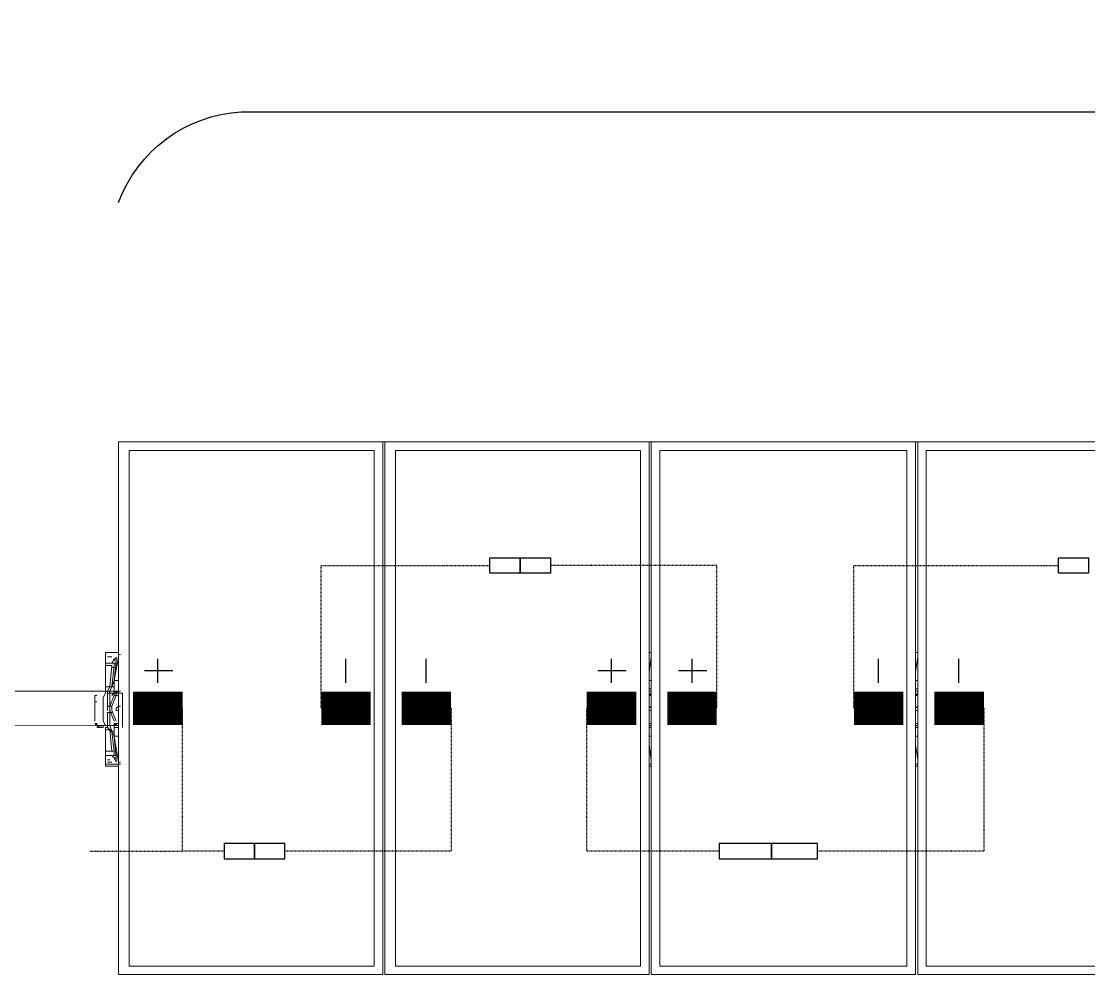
# Model space of a CAD drawing. Header units: feet. Extents: x -354 to 55127, y -297 to 4121.
# Drawn here: x 4397 to 4557.9, y 3657.8 to 3801.5 of the extents above; entities that cross this region are included whole.
import ezdxf

# ---------------------------------------------------------------- set-up
doc = ezdxf.new("R2010")
doc.units = ezdxf.units.FT
doc.header["$MEASUREMENT"] = 0
doc.linetypes.add('HIDDEN', pattern=[0.375, 0.25, -0.125])
for name, color, linetype in [('E-HARN-COMP', 8, 'Continuous'), ('E-TRNK-CABL-NEG', 6, 'HIDDEN'), ('E-TRUNK-CABLE-POS', 6, 'HIDDEN'), ('G-ANNO-TEXT', 1, 'Continuous'), ('Polarity-Text', 7, 'Continuous')]:
    doc.layers.add(name, color=color, linetype=linetype)

# ---------------------------------------------------------------- blocks, each defined once
blk = doc.blocks.new('A$C47dfd34d')
at = {"lineweight": 5}
for points in [[(0.92496, 0), (0.92496, 0.41332), (2.16158, 0.41332)], [(1.13995, 0.00667), (1.13995, 0.40665)], [(0.91648, 0.24999), (0.91481, 0.24999), (0.91481, 0.24166), (0.91981, 0.24166), (0.92148, 0.24499), (0.92314, 0.24499), (0.92314, 0.24332), (0.92314, 0.24666), (0.92148, 0.24332)], [(0.91481, 0.23999), (0.91481, 0.22332), (0.91814, 0.22332), (0.91981, 0.22332), (0.92148, 0.23999), (0.92148, 0.23832), (0.91981, 0.23832), (0.91981, 0.23999), (0.91481, 0.23999), (0.91481, 0.24166)], [(0.91981, 0.24666), (0.91814, 0.24666), (0.91648, 0.24666), (0.91814, 0.24666), (0.91648, 0.24666)], [(0.91981, 0.24166), (0.92314, 0.24166), (0.92314, 0.24332), (0.92148, 0.22832), (0.92481, 0.24666), (0.92481, 0.24499)], [(0.92148, 0.24166), (0.92148, 0.23832)], [(0.92314, 0.24166), (0.92314, 0.23999)], [(0.92481, 0.24666), (0.92481, 0.24832), (0.92481, 0.24666)], [(0.92481, 0.24832), (0.92648, 0.24832)], [(0.92481, 0.23832), (0.92481, 0.24666)], [(1.33661, 0.23499), (1.33828, 0.24666), (1.33828, 0.24332)], [(1.54327, 0.23499), (1.54494, 0.24666), (1.54494, 0.24332)], [(0.91981, 0.23999), (0.91814, 0.22332), (0.91981, 0.22332), (0.92148, 0.22832), (0.92148, 0.21832), (0.92314, 0.21832), (0.92148, 0.21832), (0.92314, 0.21832), (0.92148, 0.21832), (0.92148, 0.21666), (0.91814, 0.20832), (0.91648, 0.20832)], [(0.92481, 0.22832), (0.92148, 0.22832), (0.92148, 0.21832), (0.91814, 0.21832), (0.91814, 0.20832), (0.91814, 0.20499), (0.92148, 0.19666)], [(1.33661, 0.22832), (1.33828, 0.22832)], [(1.54327, 0.22832), (1.54494, 0.22832)], [(0.92473, 0.19333), (0.92306, 0.19333), (0.92139, 0.19333), (0.065, 0.19166), (0.00167, 0.19166), (0.00167, 0.21999), (0.065, 0.21999), (0.92306, 0.21999), (0.92139, 0.21832), (0.91973, 0.21666), (0.92139, 0.21832), (0.92306, 0.21832), (0.92473, 0.21999), (0.92639, 0.21999), (0.92473, 0.21999), (0.92306, 0.21999), (0.92139, 0.21832), (0.92306, 0.21832), (0.92473, 0.21832), (0.92806, 0.21832), (0.92806, 0.19166)], [(0.90648, 0.21666), (0.90648, 0.19666), (0.90648, 0.20166), (0.90648, 0.19999)], [(0.90814, 0.21666), (0.90648, 0.21666), (0.90648, 0.21166)], [(0.90981, 0.21999), (0.91148, 0.21999), (0.91314, 0.21999), (0.91148, 0.21999), (0.90814, 0.21999)], [(0.91314, 0.21999), (0.91481, 0.21999), (0.91481, 0.21832), (0.91314, 0.21499), (0.91314, 0.19666), (0.91481, 0.19333)], [(0.91814, 0.21999), (0.91814, 0.21832), (0.91648, 0.21832), (0.91648, 0.21999), (0.91481, 0.21999), (0.91481, 0.22332)], [(0.91648, 0.21832), (0.91648, 0.20832), (0.91648, 0.20499)], [(0.91981, 0.22332), (0.92148, 0.22332)], [(0.92481, 0.21666), (0.92314, 0.21666), (0.92148, 0.21666), (0.92314, 0.21666), (0.91981, 0.20832)], [(0.92314, 0.21666), (0.92314, 0.21999), (0.92481, 0.21999), (0.92148, 0.21999)], [(1.33828, 0.22166), (1.33661, 0.22166)], [(1.33661, 0.21999), (1.33828, 0.21999)], [(1.33828, 0.21666), (1.33661, 0.21666), (1.33828, 0.21832)], [(1.54494, 0.22166), (1.54327, 0.22166)], [(1.54327, 0.21999), (1.54494, 0.21999)], [(1.54494, 0.21666), (1.54327, 0.21666), (1.54494, 0.21832)], [(0.90814, 0.21166), (0.90648, 0.21166), (0.90648, 0.20166)], [(0.92314, 0.19666), (0.91981, 0.20499), (0.91981, 0.20832), (0.91814, 0.20832), (0.91814, 0.20333), (0.91981, 0.20333)], [(0.92481, 0.20499), (0.92314, 0.20499), (0.92314, 0.20666), (0.92481, 0.20832), (0.92648, 0.20832)], [(1.33661, 0.20666), (1.33828, 0.20832)], [(1.54327, 0.20666), (1.54494, 0.20832)], [(1.33828, 0.20499), (1.33661, 0.20499)], [(1.54494, 0.20499), (1.54327, 0.20499)], [(0.90814, 0.19499), (0.90648, 0.19499), (0.90814, 0.19333), (0.90981, 0.19166), (0.90981, 0.19333), (0.90814, 0.19333), (0.90814, 0.19499), (0.90648, 0.19499)], [(0.91314, 0.19333), (0.91148, 0.19333), (0.91148, 0.19166), (0.91314, 0.19166), (0.91148, 0.19166), (0.90814, 0.19166)], [(0.92148, 0.18833), (0.91981, 0.18833), (0.91814, 0.19333), (0.91648, 0.19333), (0.91648, 0.19166), (0.91648, 0.19333), (0.91481, 0.19333), (0.91148, 0.19333), (0.91314, 0.19333), (0.91148, 0.19333), (0.90981, 0.19333), (0.91148, 0.19333), (0.91314, 0.19333), (0.91314, 0.19166)], [(0.90981, 0.19333), (0.90981, 0.19333)], [(0.92481, 0.19333), (0.92314, 0.19333), (0.92148, 0.19333), (0.92148, 0.19499), (0.92314, 0.19499), (0.92148, 0.19499), (0.92148, 0.19333), (0.92148, 0.18499), (0.92481, 0.16499), (0.92481, 0.16333), (0.91481, 0.16333), (0.91481, 0.16166), (0.92481, 0.16166)], [(0.92148, 0.17333), (0.91981, 0.18833), (0.91814, 0.18999), (0.91648, 0.19166), (0.91481, 0.19166), (0.91481, 0.18999)], [(0.92481, 0.18499), (0.92148, 0.18499), (0.92148, 0.19333), (0.91814, 0.19333), (0.91981, 0.19333)], [(0.92148, 0.19333), (0.92148, 0.19499), (0.92314, 0.19333), (0.92314, 0.19499), (0.92148, 0.19499), (0.92481, 0.19499)], [(0.92481, 0.19166), (0.92148, 0.19166)], [(1.33661, 0.19499), (1.33828, 0.19499)], [(1.33828, 0.19333), (1.33661, 0.19333)], [(1.33661, 0.19166), (1.33828, 0.19166)], [(1.54327, 0.19499), (1.54494, 0.19499)], [(1.54494, 0.19333), (1.54327, 0.19333)], [(1.54327, 0.19166), (1.54494, 0.19166)], [(0.91648, 0.16333), (0.91481, 0.16333), (0.91481, 0.16999), (0.91981, 0.16999), (0.92148, 0.16833), (0.92314, 0.16499), (0.92314, 0.16833), (0.92148, 0.18499), (0.91981, 0.18833), (0.91981, 0.18999), (0.91814, 0.18999)], [(0.91981, 0.17333), (0.91814, 0.18999), (0.91481, 0.18999), (0.91481, 0.17333)], [(1.33828, 0.18499), (1.33661, 0.18499)], [(1.54494, 0.18499), (1.54327, 0.18499)], [(0.92481, 0.16499), (0.92481, 0.17499)], [(1.33828, 0.16999), (1.33828, 0.16666), (1.33661, 0.17833)], [(1.54494, 0.16999), (1.54494, 0.16666), (1.54327, 0.17833)], [(0.91481, 0.16999), (0.91481, 0.17333), (0.91981, 0.17333), (0.92148, 0.17333), (0.92148, 0.16999)], [(0.91648, 0.16666), (0.91814, 0.16666)], [(0.92314, 0.17166), (0.92314, 0.16999), (0.91981, 0.16999)], [(0.92314, 0.16999), (0.92314, 0.16833), (0.92148, 0.16833)], [(0.92481, 0.16666), (0.92481, 0.16333), (0.92648, 0.16333)], [(1.33828, 0.16666), (1.33828, 0.16666)], [(1.54494, 0.16666), (1.54494, 0.16666)], [(0.91814, 0.16499), (0.91648, 0.16499), (0.91814, 0.16499), (0.91981, 0.16499)], [(0.92648, 0.16499), (0.92481, 0.16499), (0.92481, 0.16333)], [(1.33661, 0.16333), (1.33828, 0.16333)], [(1.33661, 0.16166), (1.33828, 0.16166)], [(1.54327, 0.16333), (1.54494, 0.16333)], [(1.54327, 0.16166), (1.54494, 0.16166)]]:
    blk.add_lwpolyline(points, dxfattribs=at)
for points in [[(0.92496, 0.41332), (1.12995, 0.41332), (1.12995, 0), (0.92496, 0)], [(0.9333, 0.40665), (0.9333, 0.00667), (1.12329, 0.00667), (1.12329, 0.40665)], [(1.13162, 0.41332), (1.33661, 0.41332), (1.33661, 0), (1.13162, 0)], [(1.13995, 0.40665), (1.13995, 0.00667), (1.32995, 0.00667), (1.32995, 0.40665)], [(1.33828, 0), (1.54327, 0), (1.54327, 0.41332), (1.33828, 0.41332)], [(1.34495, 0.00667), (1.5366, 0.00667), (1.5366, 0.40665), (1.34495, 0.40665)], [(1.54494, 0.41332), (1.54494, 0), (1.74993, 0), (1.74993, 0.41332)], [(1.7416, 0.40665), (1.7416, 0.00667), (1.5516, 0.00667), (1.5516, 0.40665)], [(0.92481, 0.24999), (0.91481, 0.24999)], [(1.33828, 0.24999), (1.33661, 0.24999)], [(1.54494, 0.24999), (1.54327, 0.24999)], [(0.91314, 0.21999), (0.91148, 0.21999)], [(0.91814, 0.22332), (0.91981, 0.22332), (0.91814, 0.21999), (0.91648, 0.21999)], [(0.92148, 0.21666), (0.92148, 0.21832)], [(0.91648, 0.20333), (0.91648, 0.19333), (0.91814, 0.19333), (0.91814, 0.20333)]]:
    blk.add_lwpolyline(points, close=True, dxfattribs=at)

msp = doc.modelspace()

# ---------------------------------------------------------------- linework, layer by layer
at = {"layer": 'E-HARN-COMP'}
for points in [[(4472.2, 3720.63), (4472.2, 3718.31), (4467.64, 3718.31), (4467.64, 3720.63)], [(4476.77, 3720.63), (4476.77, 3718.31), (4472.2, 3718.31), (4472.2, 3720.63)], [(4557.91, 3720.63), (4557.91, 3718.31), (4553.35, 3718.31), (4553.35, 3720.63)], [(4432.18, 3675.24), (4432.18, 3677.56), (4427.61, 3677.56), (4427.61, 3675.24)], [(4436.74, 3675.24), (4436.74, 3677.56), (4432.18, 3677.56), (4432.18, 3675.24)], [(4510.09, 3675.24), (4510.09, 3677.56), (4502.21, 3677.56), (4502.21, 3675.24)], [(4517.04, 3675.24), (4517.04, 3677.56), (4510.09, 3677.56), (4510.09, 3675.24)]]:
    msp.add_lwpolyline(points, close=True, dxfattribs=at)
at = {"layer": 'E-HARN-COMP', "const_width": 5}
for points in [[(4421.32, 3697.94), (4413.86, 3697.94)], [(4442.22, 3697.94), (4449.68, 3697.94)], [(4461.81, 3697.94), (4454.36, 3697.94)], [(4482.25, 3697.94), (4489.7, 3697.94)], [(4501.84, 3697.94), (4494.39, 3697.94)], [(4522.52, 3697.94), (4529.98, 3697.94)], [(4542.11, 3697.94), (4534.66, 3697.94)]]:
    msp.add_lwpolyline(points, dxfattribs=at)
at = {"layer": 'E-TRNK-CABL-NEG', "ltscale": 0.1}
for points in [[(4442.23, 3697.94), (4442.23, 3719.47), (4467.64, 3719.47)], [(4522.53, 3697.94), (4522.53, 3719.47), (4553.35, 3719.47)], [(4461.81, 3697.94), (4461.81, 3676.4), (4436.74, 3676.4)], [(4542.11, 3697.94), (4542.11, 3676.4), (4517.04, 3676.4)]]:
    msp.add_lwpolyline(points, dxfattribs=at)
at = {"layer": 'E-TRUNK-CABLE-POS', "ltscale": 0.1}
for points in [[(4501.84, 3697.94), (4501.84, 3719.47), (4476.77, 3719.47)], [(4407.32, 3676.4), (4421.32, 3676.4), (4421.32, 3697.94)], [(4427.61, 3676.4), (4421.32, 3676.4), (4421.32, 3697.94)], [(4502.21, 3676.4), (4482.25, 3676.4), (4482.25, 3697.94)]]:
    msp.add_lwpolyline(points, dxfattribs=at)
at = {"layer": 'G-ANNO-TEXT', "flags": 128}
msp.add_lwpolyline([(4411.66, 3774.22, -0.298343), (4430.17, 3787.87), (4922.32, 3787.87, 0.298343), (4940.83, 3801.52, 0.298343), (4959.33, 3787.87), (5491.47, 3787.87, -0.298343), (5509.98, 3774.22)], format="xyb", dxfattribs=at)
at = {"layer": 'Polarity-Text'}
for p, q in [((4417.55, 3705.4), (4417.55, 3701.78)), ((4445.87, 3705.4), (4445.87, 3701.78)), ((4458.01, 3705.4), (4458.01, 3701.78)), ((4485.94, 3705.4), (4485.94, 3701.78)), ((4498.08, 3705.4), (4498.08, 3701.78)), ((4526.17, 3705.4), (4526.17, 3701.78)), ((4538.31, 3705.4), (4538.31, 3701.78)), ((4419.83, 3703.59), (4415.56, 3703.59)), ((4488.21, 3703.59), (4483.94, 3703.59)), ((4500.36, 3703.59), (4496.08, 3703.59))]:
    msp.add_line(p, q, dxfattribs=at)

# ---------------------------------------------------------------- block references
at = {"xscale": 194.318304, "yscale": 194.318304, "zscale": 194.318304}
msp.add_blockref('A$C47dfd34d', (4231.93, 3657.78), dxfattribs=at)

doc.saveas('drawing.dxf')
